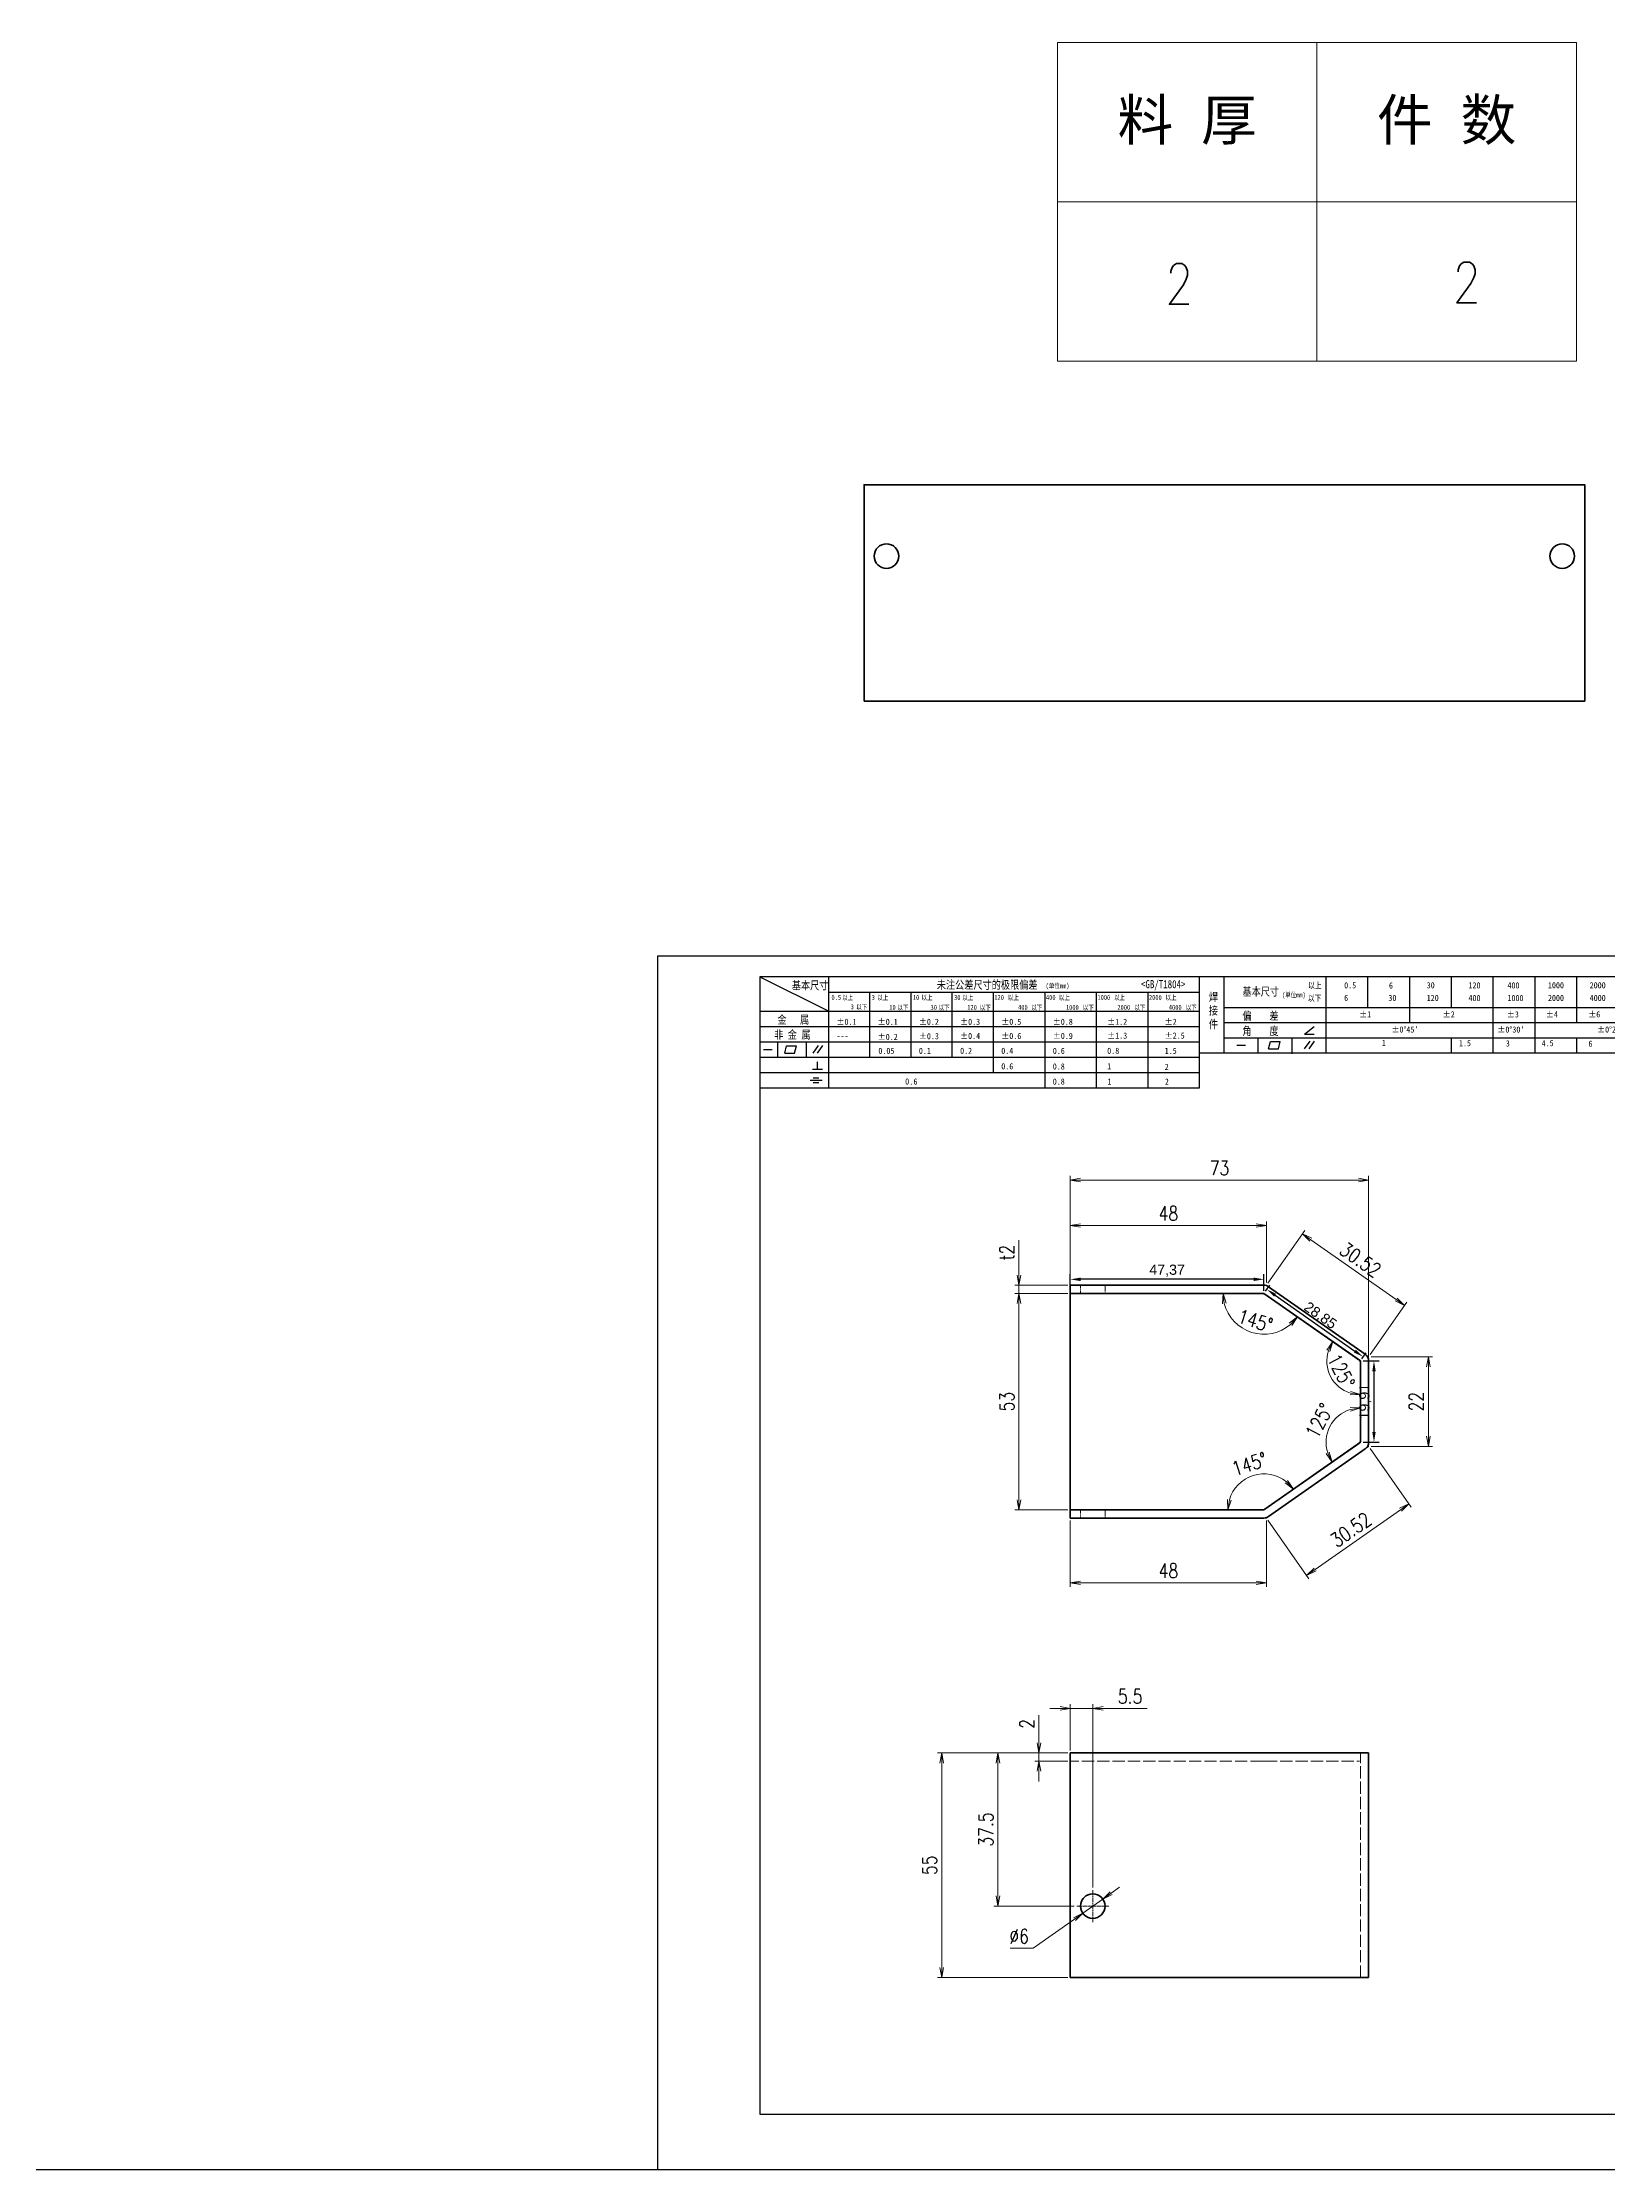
# Model space of a CAD drawing. Header units: millimetres. Extents: x 1201 to 11615, y -7347 to 2683.
# Drawn here: x 2766 to 3149, y -3109 to -2589 of the extents above; entities that cross this region are included whole.
import ezdxf
from ezdxf.enums import TextEntityAlignment as Align

# ---------------------------------------------------------------- set-up
doc = ezdxf.new("R2010")
doc.units = ezdxf.units.MM
doc.linetypes.add('AM_ISO02W050x2', pattern=[3.75, 3, -0.75])
doc.linetypes.add('AM_ISO08W050x2', pattern=[9, 6, -0.75, 1.5, -0.75])
for name, color, linetype, lineweight in [('CENTER', 2, 'AM_ISO08W050x2', 15), ('DIM', 3, 'Continuous', 20), ('DRAWING', 7, 'Continuous', 35), ('HIDDEN', 1, 'AM_ISO02W050x2', 18), ('图框', 7, 'Continuous', 15)]:
    doc.layers.add(name, color=color, linetype=linetype, lineweight=lineweight)
doc.layers.add('图\\M+19E79\\M+195B6\\M+18E9A', color=7, linetype='Continuous')
doc.styles.add('DIM', font='romans.shx', dxfattribs={"width": 0.8, "bigfont": 'bigfont.shx'})
doc.styles.get("Standard").update_dxf_attribs({"font": 'arial.ttf'})
doc.styles.add('国标', font='simfang.ttf', dxfattribs={"width": 0.8})
doc.dimstyles.new('ISO-25', dxfattribs={"dimtxt": 2.5, "dimasz": 2.5, "dimexe": 1.25, "dimexo": 0.625, "dimtad": 1, "dimtxsty": 'Standard', "dimcen": 2.5, "dimadec": 0, "dimazin": 0, "dimtfac": 1, "dimtmove": 0, "dimatfit": 3, "dimfxl": 0, "dimarcsym": 0})
doc.dimstyles.new('YH 1-1', dxfattribs={"dimtxt": 3.5, "dimasz": 2.5, "dimexe": 1, "dimexo": 0.625, "dimgap": 1.2, "dimtad": 1, "dimtoh": 1, "dimzin": 9, "dimdsep": 46, "dimtxsty": 'DIM', "dimblk": 'OPEN', "dimcen": 0, "dimclrd": 8, "dimclre": 8, "dimclrt": 2, "dimazin": 2, "dimtfac": 0.5, "dimtmove": 0, "dimatfit": 3, "dimldrblk": 'OPEN', "dimfxl": 0, "dimtolj": 1, "dimlwd": 13, "dimlwe": 13, "dimarcsym": 0})
doc.dimstyles.new('YH 1-1$0', dxfattribs={"dimtxt": 3.5, "dimasz": 2.5, "dimexe": 1, "dimexo": 0.625, "dimgap": 1.2, "dimtad": 1, "dimzin": 9, "dimdsep": 46, "dimtxsty": 'DIM', "dimblk": 'OPEN', "dimcen": 0, "dimclrd": 8, "dimclre": 8, "dimclrt": 2, "dimazin": 2, "dimtfac": 0.5, "dimtmove": 0, "dimatfit": 3, "dimldrblk": 'OPEN', "dimfxl": 0, "dimtolj": 1, "dimlwd": 13, "dimlwe": 13, "dimarcsym": 0})
doc.dimstyles.new('YH 1-1$3', dxfattribs={"dimtxt": 3.5, "dimasz": 2.5, "dimexe": 1, "dimexo": 0.625, "dimgap": 1.2, "dimtad": 1, "dimtoh": 1, "dimzin": 9, "dimdsep": 46, "dimtxsty": 'DIM', "dimblk": 'OPEN', "dimcen": 0, "dimclrd": 8, "dimclre": 8, "dimclrt": 2, "dimazin": 2, "dimtfac": 0.5, "dimtmove": 0, "dimatfit": 3, "dimldrblk": 'OPEN', "dimfxl": 0, "dimtolj": 1, "dimlwd": 13, "dimlwe": 13, "dimarcsym": 0})

# ---------------------------------------------------------------- blocks, each defined once
blk = doc.blocks.new('GZDEH零件A3图框V01版')
at = {"layer": 'Defpoints', "linetype": 'Continuous'}
for p, q in [((2857.49, -1549.46), (2857.49, -1846.46)), ((3277.49, -1549.46), (2857.49, -1549.46)), ((2857.49, -1846.46), (3277.49, -1846.46))]:
    blk.add_line(p, q, dxfattribs=at)
at = {"layer": '图\\M+19E79\\M+195B6\\M+18E9A', "linetype": 'Continuous', "lineweight": 30}
for p, q in [((2882.49, -1554.46), (2882.49, -1832.96)), ((3272.49, -1554.46), (2882.49, -1554.46)), ((2882.49, -1832.96), (3272.49, -1832.96))]:
    blk.add_line(p, q, dxfattribs=at)
at = {"layer": '图\\M+19E79\\M+195B6\\M+18E9A', "color": 9}
for p, q in [((2882.49, -1554.46), (2899.37, -1562.92)), ((2899.37, -1581.67), (2899.37, -1554.46)), ((2990.09, -1581.67), (2990.09, -1554.46)), ((2996.09, -1573.08), (2996.09, -1554.46)), ((3021.09, -1561.98), (3021.09, -1554.46)), ((3031.31, -1561.98), (3031.31, -1554.46)), ((3041.53, -1561.98), (3041.53, -1554.46)), ((3051.75, -1561.98), (3051.75, -1554.46)), ((3061.98, -1561.98), (3061.98, -1554.46)), ((3072.2, -1561.98), (3072.2, -1554.46)), ((3082.42, -1561.98), (3082.42, -1554.46)), ((2899.37, -1558.24), (2990.09, -1558.24)), ((2909.45, -1574.17), (2909.45, -1558.24)), ((2919.53, -1574.17), (2919.53, -1558.24)), ((2929.61, -1574.17), (2929.61, -1558.24)), ((2939.69, -1577.92), (2939.69, -1558.24)), ((2952.29, -1581.67), (2952.29, -1558.24)), ((2964.89, -1581.67), (2964.89, -1558.24)), ((2977.49, -1581.67), (2977.49, -1558.24)), ((2996.09, -1561.98), (3113.09, -1561.98)), ((3021.09, -1573.08), (3021.09, -1561.98)), ((3041.53, -1565.68), (3041.53, -1561.98)), ((3061.98, -1573.08), (3061.98, -1561.98)), ((3072.2, -1573.08), (3072.2, -1561.98)), ((3082.42, -1565.68), (3082.42, -1561.98)), ((2882.49, -1562.92), (2990.09, -1562.92)), ((2882.49, -1566.67), (2990.09, -1566.67)), ((2996.09, -1565.68), (3113.09, -1565.68)), ((3015.75, -1568.51), (3018.15, -1566.66)), ((2882.49, -1570.42), (2990.09, -1570.42)), ((2883.43, -1572.27), (2885.49, -1572.27)), ((2886.92, -1574.12), (2886.92, -1570.42)), ((2888.59, -1573.16), (2889.07, -1571.37)), ((2889.07, -1571.37), (2891.48, -1571.37)), ((2891, -1573.16), (2891.48, -1571.37)), ((2893.91, -1574.12), (2893.91, -1570.42)), ((2895.52, -1573.16), (2896.85, -1571.3)), ((2896.6, -1573.16), (2897.94, -1571.3)), ((2996.09, -1569.38), (3113.09, -1569.38)), ((2999.26, -1571.23), (3001.32, -1571.23)), ((3004.42, -1573.08), (3004.42, -1569.38)), ((3006.97, -1572.12), (3007.45, -1570.33)), ((3006.97, -1572.12), (3009.39, -1572.12)), ((3007.45, -1570.33), (3009.86, -1570.33)), ((3009.39, -1572.12), (3009.86, -1570.33)), ((3012.75, -1573.08), (3012.75, -1569.38)), ((3015.75, -1568.51), (3018.15, -1568.51)), ((3015.81, -1572.12), (3017.15, -1570.26)), ((3016.89, -1572.12), (3018.23, -1570.26)), ((3051.75, -1573.08), (3051.75, -1569.38)), ((3082.42, -1573.08), (3082.42, -1569.48)), ((2882.49, -1574.17), (2990.09, -1574.17)), ((2888.59, -1573.16), (2891, -1573.16)), ((2895.42, -1577.05), (2897.81, -1577.05)), ((2896.58, -1577.05), (2896.58, -1575.28)), ((2990.09, -1573.08), (3113.09, -1573.08)), ((3012.75, -1573.33), (3012.75, -1573.08)), ((2882.49, -1577.92), (2990.09, -1577.92)), ((2882.49, -1581.67), (2990.09, -1581.67)), ((2894.79, -1579.77), (2897.77, -1579.77)), ((2895.57, -1579.17), (2896.92, -1579.17)), ((2895.57, -1580.37), (2896.93, -1580.37))]:
    blk.add_line(p, q, dxfattribs=at)
at = {"layer": '图\\M+19E79\\M+195B6\\M+18E9A', "color": 9, "style": '国标', "width": 0.8}
for s, height, p in [('基本尺寸', 2, (2890.33, -1557.58)), ('未注公差尺寸的极限偏差', 2, (2925.81, -1557.44)), ('<GB/T1804>', 2, (2975.78, -1557.27)), ('基本尺寸', 2, (3000.6, -1559.1)), ('以上', 1.5, (3016.64, -1557.33)), ('0.5', 1.5, (3025.49, -1557.3)), ('6', 1.5, (3036.45, -1557.34)), ('30', 1.5, (3045.69, -1557.31)), ('120', 1.5, (3055.91, -1557.31)), ('400', 1.5, (3065.46, -1557.31)), ('1000', 1.5, (3075.36, -1557.31)), ('2000', 1.5, (3085.57, -1557.31)), ('30', 1.2, (2930.04, -1560.11)), ('以下', 1.5, (3016.58, -1560.43)), ('6', 1.5, (3025.49, -1560.38)), ('30', 1.5, (3036.31, -1560.39)), ('120', 1.5, (3045.69, -1560.41)), ('400', 1.5, (3055.91, -1560.41)), ('1000', 1.5, (3065.46, -1560.41)), ('2000', 1.5, (3075.36, -1560.41)), ('4000', 1.5, (3085.57, -1560.41)), ('非 金 属', 2, (2886.02, -1569.65)), ('金   属', 2, (2886.82, -1565.98)), ('±0.1', 1.5, (2901.27, -1566.23)), ('±0.1', 1.5, (2911.35, -1566.23)), ('±0.2', 1.5, (2921.43, -1566.23)), ('±0.3', 1.5, (2931.51, -1566.23)), ('±0.5', 1.5, (2941.59, -1566.23)), ('±0.8', 1.5, (2954.19, -1566.23)), ('±1.2', 1.5, (2967.51, -1566.23)), ('±2', 1.5, (2981.58, -1566.23)), ('偏    差', 2, (3000.6, -1565.04)), ('角    度', 2, (3000.6, -1568.74)), ('±1', 1.5, (3029.16, -1564.42)), ("±0%%D45'", 1.5, (3037.06, -1568.12)), ('±2', 1.5, (3049.61, -1564.42)), ("±0%%D30'", 1.5, (3062.98, -1568.12)), ('±3', 1.5, (3065.3, -1564.42)), ('±4', 1.5, (3074.85, -1564.42)), ('±6', 1.5, (3085.22, -1564.42)), ("±0%%D20'", 1.5, (3087.38, -1568.12)), ('---', 1.5, (2901.27, -1569.65)), ('±0.2', 1.5, (2911.35, -1569.92)), ('0.1', 1.5, (2921.43, -1573.34)), ('±0.3', 1.5, (2921.43, -1569.77)), ('0.2', 1.5, (2931.51, -1573.33)), ('±0.4', 1.5, (2931.51, -1569.71)), ('0.4', 1.5, (2941.59, -1573.33)), ('±0.6', 1.5, (2941.59, -1569.71)), ('0.6', 1.5, (2954.19, -1573.35)), ('±0.9', 1.5, (2954.19, -1569.68)), ('0.8', 1.5, (2967.51, -1573.33)), ('±1.3', 1.5, (2967.51, -1569.62)), ('1.5', 1.5, (2981.58, -1573.34)), ('±2.5', 1.5, (2981.58, -1569.61)), ('1', 1.5, (3034.69, -1571.43)), ('1.5', 1.5, (3053.59, -1571.46)), ('3', 1.5, (3065.05, -1571.53)), ('4.5', 1.5, (3073.82, -1571.46)), ('6', 1.5, (3085.28, -1571.6)), ('0.6', 1.5, (2941.59, -1577.14)), ('0.8', 1.5, (2954.19, -1577.17)), ('1', 1.5, (2967.51, -1577.12)), ('2', 1.5, (2981.58, -1577.26)), ('0.8', 1.5, (2954.19, -1580.87)), ('1', 1.5, (2967.59, -1580.86)), ('2', 1.5, (2981.62, -1580.89))]:
    blk.add_text(s, height=height, dxfattribs=at).set_placement(p)
at = {"layer": '图\\M+19E79\\M+195B6\\M+18E9A', "color": 9, "lineweight": 15, "style": '国标', "width": 0.8}
for s, p in [('(单位mm)', (2952.44, -1557.27)), ('0.5', (2900.03, -1560.11)), ('以上', (2902.64, -1560.16)), ('3', (2904.73, -1562.41)), ('以下', (2906.1, -1562.46)), ('3', (2909.88, -1560.11)), ('以上', (2911.25, -1560.16)), ('10', (2914.19, -1562.54)), ('以下', (2916.18, -1562.59)), ('10', (2919.96, -1560.11)), ('以上', (2922.09, -1560.16)), ('30', (2924.27, -1562.54)), ('以下', (2926.26, -1562.59)), ('以上', (2932.02, -1560.16)), ('120', (2933.26, -1562.54)), ('以下', (2936.34, -1562.59)), ('120', (2939.88, -1560.11)), ('以上', (2943.21, -1560.16)), ('400', (2945.7, -1562.54)), ('以下', (2948.94, -1562.59)), ('400', (2952.52, -1560.11)), ('以上', (2955.68, -1560.16)), ('1000', (2957.41, -1562.54)), ('以下', (2961.54, -1562.59)), ('1000', (2965.12, -1560.11)), ('以上', (2969.16, -1560.16)), ('2000', (2969.99, -1562.54)), ('以下', (2974.14, -1562.59)), ('2000', (2977.72, -1560.11)), ('以上', (2981.8, -1560.16)), ('4000', (2982.59, -1562.54)), ('以下', (2986.74, -1562.59)), ('(单位mm)', (3010.27, -1559.51))]:
    blk.add_text(s, height=1.2, dxfattribs=at).set_placement(p)
at = {"layer": '图\\M+19E79\\M+195B6\\M+18E9A', "color": 9, "lineweight": 13, "style": '国标'}
blk.add_text('0.6', height=1.5, dxfattribs=at).set_placement((2918.05, -1580.85))
at = {"layer": '图\\M+19E79\\M+195B6\\M+18E9A', "color": 9, "insert": (2992.39, -1558.41), "char_height": 2, "width": 3.1877, "attachment_point": 1, "style": '国标'}
blk.add_mtext('焊\\P接\\P件', dxfattribs=at)
at = {"layer": '图\\M+19E79\\M+195B6\\M+18E9A', "color": 9, "insert": (2911.51, -1573.37), "char_height": 1.5, "attachment_point": 7, "style": '国标'}
blk.add_mtext_dynamic_manual_height_columns('0.05', width=5.1982, gutter_width=12.5, heights=[0], dxfattribs=at)
blk = doc.blocks.new('_Open')
at = {"color": 0, "linetype": 'ByBlock', "lineweight": -2}
for p, q in [((-1, 0.17), (0, 0)), ((-1, -0.17), (0, 0)), ((0, 0), (-1, 0))]:
    blk.add_line(p, q, dxfattribs=at)
blk = doc.blocks.new('*D474')
at = {"layer": 'Defpoints', "color": 0, "ltscale": 2, "transparency": 16777216}
for p in [(3017.38, -2878.25), (3017.38, -2892.87), (3065.38, -2892.87)]:
    blk.add_point(p, dxfattribs=at)
at = {"layer": 'DIM', "color": 8, "lineweight": 13, "ltscale": 2, "transparency": 16777216}
for p, q in [((3017.38, -2892.24), (3017.38, -2877.25)), ((3062.88, -2878.25), (3019.88, -2878.25)), ((3065.38, -2892.24), (3065.38, -2877.25))]:
    blk.add_line(p, q, dxfattribs=at)
at = {"layer": 'DIM', "color": 8, "lineweight": 13, "ltscale": 2, "transparency": 16777216, "xscale": 2.5, "yscale": 2.5, "zscale": 2.5, "rotation": 180}
blk.add_blockref('_Open', (3017.38, -2878.25), dxfattribs=at)
at = {"layer": 'DIM', "color": 8, "lineweight": 13, "ltscale": 2, "transparency": 16777216, "xscale": 2.5, "yscale": 2.5, "zscale": 2.5}
blk.add_blockref('_Open', (3065.38, -2878.25), dxfattribs=at)
at = {"layer": 'DIM', "color": 2, "ltscale": 2, "transparency": 16777216, "insert": (3041.38, -2875.3), "char_height": 3.5, "attachment_point": 5, "style": 'DIM'}
blk.add_mtext('\\A1;48', dxfattribs=at)
blk = doc.blocks.new('*D475')
at = {"layer": 'Defpoints', "color": 0, "ltscale": 2, "transparency": 16777216}
for p in [(3065.38, -2892.87), (3099.18, -2897.8), (3090.38, -2910.37)]:
    blk.add_point(p, dxfattribs=at)
at = {"layer": 'DIM', "color": 8, "lineweight": 13, "ltscale": 2, "transparency": 16777216}
for p, q in [((3065.74, -2892.35), (3074.76, -2879.48)), ((3076.23, -2881.73), (3097.13, -2896.37)), ((3090.74, -2909.86), (3099.76, -2896.98))]:
    blk.add_line(p, q, dxfattribs=at)
at = {"layer": 'DIM', "color": 8, "lineweight": 13, "ltscale": 2, "transparency": 16777216, "xscale": 2.5, "yscale": 2.5, "zscale": 2.5}
for p, rotation in [((3074.18, -2880.29), 144.9999995960747), ((3099.18, -2897.8), 324.9999995960747)]:
    blk.add_blockref('_Open', p, dxfattribs=dict(at, rotation=rotation))
at = {"layer": 'DIM', "color": 2, "ltscale": 2, "transparency": 16777216, "insert": (3088.37, -2886.63), "char_height": 3.5, "attachment_point": 5, "rotation": 325, "style": 'DIM'}
blk.add_mtext('\\A1;30.52', dxfattribs=at)
blk = doc.blocks.new('*D476')
at = {"layer": 'Defpoints', "color": 0, "ltscale": 2, "transparency": 16777216}
for p in [(3090.38, -2910.37), (3090.38, -2932.36), (3105, -2932.36)]:
    blk.add_point(p, dxfattribs=at)
at = {"layer": 'DIM', "color": 8, "lineweight": 13, "ltscale": 2, "transparency": 16777216}
for p, q in [((3091, -2910.37), (3106, -2910.37)), ((3105, -2912.87), (3105, -2929.86)), ((3091, -2932.36), (3106, -2932.36))]:
    blk.add_line(p, q, dxfattribs=at)
at = {"layer": 'DIM', "color": 8, "lineweight": 13, "ltscale": 2, "transparency": 16777216, "xscale": 2.5, "yscale": 2.5, "zscale": 2.5}
for p, rotation in [((3105, -2910.37), 90), ((3105, -2932.36), 270)]:
    blk.add_blockref('_Open', p, dxfattribs=dict(at, rotation=rotation))
at = {"layer": 'DIM', "color": 2, "ltscale": 2, "transparency": 16777216, "insert": (3102.05, -2921.37), "char_height": 3.5, "attachment_point": 5, "rotation": 90, "style": 'DIM'}
blk.add_mtext('\\A1;22', dxfattribs=at)
blk = doc.blocks.new('*D477')
at = {"layer": 'Defpoints', "color": 0, "ltscale": 2, "transparency": 16777216}
for p in [(3090.38, -2932.36), (3065.38, -2949.87), (3075.21, -2963.91)]:
    blk.add_point(p, dxfattribs=at)
at = {"layer": 'DIM', "color": 8, "lineweight": 13, "ltscale": 2, "transparency": 16777216}
for p, q in [((3090.74, -2932.87), (3100.78, -2947.22)), ((3065.74, -2950.38), (3075.78, -2964.73)), ((3098.16, -2947.84), (3077.26, -2962.47))]:
    blk.add_line(p, q, dxfattribs=at)
at = {"layer": 'DIM', "color": 8, "lineweight": 13, "ltscale": 2, "transparency": 16777216, "xscale": 2.5, "yscale": 2.5, "zscale": 2.5}
for p, rotation in [((3100.21, -2946.4), 35.00000037787673), ((3075.21, -2963.91), 215.0000003778767)]:
    blk.add_blockref('_Open', p, dxfattribs=dict(at, rotation=rotation))
at = {"layer": 'DIM', "color": 2, "ltscale": 2, "transparency": 16777216, "insert": (3086.02, -2952.74), "char_height": 3.5, "attachment_point": 5, "rotation": 35, "style": 'DIM'}
blk.add_mtext('\\A1;30.52', dxfattribs=at)
blk = doc.blocks.new('*D478')
at = {"layer": 'Defpoints', "color": 0, "ltscale": 2, "transparency": 16777216}
for p in [(3017.38, -2949.87), (3065.38, -2949.87), (3065.38, -2965.72)]:
    blk.add_point(p, dxfattribs=at)
at = {"layer": 'DIM', "color": 8, "lineweight": 13, "ltscale": 2, "transparency": 16777216}
for p, q in [((3017.38, -2950.49), (3017.38, -2966.72)), ((3065.38, -2950.49), (3065.38, -2966.72)), ((3019.88, -2965.72), (3062.88, -2965.72))]:
    blk.add_line(p, q, dxfattribs=at)
at = {"layer": 'DIM', "color": 8, "lineweight": 13, "ltscale": 2, "transparency": 16777216, "xscale": 2.5, "yscale": 2.5, "zscale": 2.5, "rotation": 180}
blk.add_blockref('_Open', (3017.38, -2965.72), dxfattribs=at)
at = {"layer": 'DIM', "color": 8, "lineweight": 13, "ltscale": 2, "transparency": 16777216, "xscale": 2.5, "yscale": 2.5, "zscale": 2.5}
blk.add_blockref('_Open', (3065.38, -2965.72), dxfattribs=at)
at = {"layer": 'DIM', "color": 2, "ltscale": 2, "transparency": 16777216, "insert": (3041.38, -2962.77), "char_height": 3.5, "attachment_point": 5, "style": 'DIM'}
blk.add_mtext('\\A1;48', dxfattribs=at)
blk = doc.blocks.new('*D479')
at = {"layer": 'Defpoints', "color": 0, "ltscale": 2, "transparency": 16777216}
for p in [(3004.81, -2894.87), (3017.38, -2892.87), (3017.38, -2894.87)]:
    blk.add_point(p, dxfattribs=at)
at = {"layer": 'DIM', "color": 8, "lineweight": 13, "ltscale": 2, "transparency": 16777216}
for p, q in [((3004.81, -2890.37), (3004.81, -2881.87)), ((3016.75, -2892.87), (3003.81, -2892.87)), ((3016.75, -2894.87), (3003.81, -2894.87)), ((3004.81, -2894.87), (3004.81, -2892.87)), ((3004.81, -2897.37), (3004.81, -2899.87))]:
    blk.add_line(p, q, dxfattribs=at)
at = {"layer": 'DIM', "color": 8, "lineweight": 13, "ltscale": 2, "transparency": 16777216, "xscale": 2.5, "yscale": 2.5, "zscale": 2.5}
for p, rotation in [((3004.81, -2892.87), 270), ((3004.81, -2894.87), 90)]:
    blk.add_blockref('_Open', p, dxfattribs=dict(at, rotation=rotation))
at = {"layer": 'DIM', "color": 2, "ltscale": 2, "transparency": 16777216, "insert": (3001.86, -2884.87), "char_height": 3.5, "attachment_point": 5, "rotation": 90, "style": 'DIM'}
blk.add_mtext('\\A1;t2', dxfattribs=at)
blk = doc.blocks.new('*D480')
at = {"layer": 'Defpoints', "color": 0, "ltscale": 2, "transparency": 16777216}
for p in [(3032.38, -2894.87), (3064.43, -2894.87), (3065.01, -2895.05), (3058.1, -2902.34), (3087.95, -2911.11)]:
    blk.add_point(p, dxfattribs=at)
at = {"layer": 'DIM', "color": 8, "lineweight": 13, "ltscale": 2, "transparency": 16777216}
blk.add_arc((3064.75, -2894.87), 10, 194.362, 310.638, dxfattribs=at)
at = {"layer": 'DIM', "color": 8, "lineweight": 13, "ltscale": 2, "transparency": 16777216, "xscale": 2.5, "yscale": 2.5, "zscale": 2.5}
for p, rotation in [((3054.75, -2894.87), 97.18098133259126), ((3072.94, -2900.6), 47.81901785957606)]:
    blk.add_blockref('_Open', p, dxfattribs=dict(at, rotation=rotation))
at = {"layer": 'DIM', "color": 2, "ltscale": 2, "transparency": 16777216, "insert": (3062.63, -2901.59), "char_height": 3.5, "attachment_point": 5, "rotation": 342.5, "style": 'DIM'}
blk.add_mtext('\\A1;145\\M+1818B', dxfattribs=at)
blk = doc.blocks.new('*D481')
at = {"layer": 'Defpoints', "color": 0, "ltscale": 2, "transparency": 16777216}
for p in [(3065.01, -2895.05), (3080.19, -2912.37), (3087.95, -2911.11), (3088.38, -2911.93), (3088.38, -2930.8)]:
    blk.add_point(p, dxfattribs=at)
at = {"layer": 'DIM', "color": 8, "lineweight": 13, "ltscale": 2, "transparency": 16777216}
blk.add_arc((3088.38, -2911.41), 8.24, 162.4435, 252.5565, dxfattribs=at)
at = {"layer": 'DIM', "color": 8, "lineweight": 13, "ltscale": 2, "transparency": 16777216, "xscale": 2.5, "yscale": 2.5, "zscale": 2.5}
for p, rotation in [((3081.63, -2906.68), 63.72176152290545), ((3088.38, -2919.66), 351.2782376693089)]:
    blk.add_blockref('_Open', p, dxfattribs=dict(at, rotation=rotation))
at = {"layer": 'DIM', "color": 2, "ltscale": 2, "transparency": 16777216, "insert": (3083.68, -2913.86), "char_height": 3.5, "attachment_point": 5, "rotation": 297.5, "style": 'DIM'}
blk.add_mtext('\\A1;125\\M+1818B', dxfattribs=at)
blk = doc.blocks.new('*D482')
at = {"layer": 'Defpoints', "color": 0, "ltscale": 2, "transparency": 16777216}
for p in [(3088.38, -2911.93), (3080.01, -2930.34), (3087.95, -2931.62), (3088.38, -2930.8), (3065.01, -2947.69)]:
    blk.add_point(p, dxfattribs=at)
at = {"layer": 'DIM', "color": 8, "lineweight": 13, "ltscale": 2, "transparency": 16777216}
blk.add_arc((3088.38, -2931.32), 8.43, 107.0611, 197.9389, dxfattribs=at)
at = {"layer": 'DIM', "color": 8, "lineweight": 13, "ltscale": 2, "transparency": 16777216, "xscale": 2.5, "yscale": 2.5, "zscale": 2.5}
for p, rotation in [((3088.38, -2922.89), 8.530535466776342), ((3081.48, -2936.15), 296.4694637254772)]:
    blk.add_blockref('_Open', p, dxfattribs=dict(at, rotation=rotation))
at = {"layer": 'DIM', "color": 2, "ltscale": 2, "transparency": 16777216, "insert": (3078.31, -2926.02), "char_height": 3.5, "attachment_point": 5, "rotation": 62.2462, "style": 'DIM'}
blk.add_mtext('\\A1;125\\M+1818B', dxfattribs=at)
blk = doc.blocks.new('*D483')
at = {"layer": 'Defpoints', "color": 0, "ltscale": 2, "transparency": 16777216}
for p in [(3087.95, -2931.62), (3065.77, -2939.12), (3032.38, -2947.87), (3064.43, -2947.87), (3065.01, -2947.69)]:
    blk.add_point(p, dxfattribs=at)
at = {"layer": 'DIM', "color": 8, "lineweight": 13, "ltscale": 2, "transparency": 16777216}
blk.add_arc((3064.75, -2947.87), 8.81, 51.3171, 163.6829, dxfattribs=at)
at = {"layer": 'DIM', "color": 8, "lineweight": 13, "ltscale": 2, "transparency": 16777216, "xscale": 2.5, "yscale": 2.5, "zscale": 2.5}
for p, rotation in [((3071.96, -2942.81), 313.1585556058209), ((3055.94, -2947.87), 261.8414435951098)]:
    blk.add_blockref('_Open', p, dxfattribs=dict(at, rotation=rotation))
at = {"layer": 'DIM', "color": 2, "ltscale": 2, "transparency": 16777216, "insert": (3061.21, -2936.65), "char_height": 3.5, "attachment_point": 5, "rotation": 17.5, "style": 'DIM'}
blk.add_mtext('\\A1;145\\M+1818B', dxfattribs=at)
blk = doc.blocks.new('*D484')
at = {"layer": 'Defpoints', "color": 0, "ltscale": 2, "transparency": 16777216}
for p in [(3017.38, -2894.87), (3004.81, -2947.87), (3017.38, -2947.87)]:
    blk.add_point(p, dxfattribs=at)
at = {"layer": 'DIM', "color": 8, "lineweight": 13, "ltscale": 2, "transparency": 16777216}
for p, q in [((3016.75, -2894.87), (3003.81, -2894.87)), ((3004.81, -2897.37), (3004.81, -2945.37)), ((3016.75, -2947.87), (3003.81, -2947.87))]:
    blk.add_line(p, q, dxfattribs=at)
at = {"layer": 'DIM', "color": 8, "lineweight": 13, "ltscale": 2, "transparency": 16777216, "xscale": 2.5, "yscale": 2.5, "zscale": 2.5}
for p, rotation in [((3004.81, -2894.87), 90), ((3004.81, -2947.87), 270)]:
    blk.add_blockref('_Open', p, dxfattribs=dict(at, rotation=rotation))
at = {"layer": 'DIM', "color": 2, "ltscale": 2, "transparency": 16777216, "insert": (3001.86, -2921.37), "char_height": 3.5, "attachment_point": 5, "rotation": 90, "style": 'DIM'}
blk.add_mtext('\\A1;53', dxfattribs=at)
blk = doc.blocks.new('*D485')
at = {"layer": 'Defpoints', "color": 0, "ltscale": 2, "transparency": 16777216}
for p in [(3090.38, -2867.12), (3017.38, -2892.87), (3090.38, -2911.41)]:
    blk.add_point(p, dxfattribs=at)
at = {"layer": 'DIM', "color": 8, "lineweight": 13, "ltscale": 2, "transparency": 16777216}
for p, q in [((3017.38, -2892.24), (3017.38, -2866.12)), ((3019.88, -2867.12), (3087.88, -2867.12)), ((3090.38, -2910.79), (3090.38, -2866.12))]:
    blk.add_line(p, q, dxfattribs=at)
at = {"layer": 'DIM', "color": 8, "lineweight": 13, "ltscale": 2, "transparency": 16777216, "xscale": 2.5, "yscale": 2.5, "zscale": 2.5, "rotation": 180}
blk.add_blockref('_Open', (3017.38, -2867.12), dxfattribs=at)
at = {"layer": 'DIM', "color": 8, "lineweight": 13, "ltscale": 2, "transparency": 16777216, "xscale": 2.5, "yscale": 2.5, "zscale": 2.5}
blk.add_blockref('_Open', (3090.38, -2867.12), dxfattribs=at)
at = {"layer": 'DIM', "color": 2, "ltscale": 2, "transparency": 16777216, "insert": (3053.88, -2864.17), "char_height": 3.5, "attachment_point": 5, "style": 'DIM'}
blk.add_mtext('\\A1;73', dxfattribs=at)
blk = doc.blocks.new('*D486')
at = {"layer": 'Defpoints', "color": 0, "ltscale": 2, "transparency": 16777216}
for p in [(3017.38, -3007.37), (2985.91, -3062.37), (3017.38, -3062.37)]:
    blk.add_point(p, dxfattribs=at)
at = {"layer": 'DIM', "color": 8, "lineweight": 13, "ltscale": 2, "transparency": 16777216}
for p, q in [((3016.75, -3007.37), (2984.91, -3007.37)), ((2985.91, -3009.87), (2985.91, -3059.87)), ((3016.75, -3062.37), (2984.91, -3062.37))]:
    blk.add_line(p, q, dxfattribs=at)
at = {"layer": 'DIM', "color": 8, "lineweight": 13, "ltscale": 2, "transparency": 16777216, "xscale": 2.5, "yscale": 2.5, "zscale": 2.5}
for p, rotation in [((2985.91, -3007.37), 90), ((2985.91, -3062.37), 270)]:
    blk.add_blockref('_Open', p, dxfattribs=dict(at, rotation=rotation))
at = {"layer": 'DIM', "color": 2, "ltscale": 2, "transparency": 16777216, "insert": (2982.96, -3034.87), "char_height": 3.5, "attachment_point": 5, "rotation": 90, "style": 'DIM'}
blk.add_mtext('\\A1;55', dxfattribs=at)
blk = doc.blocks.new('*D487')
at = {"layer": 'Defpoints', "color": 0, "ltscale": 2, "transparency": 16777216}
for p in [(2999.67, -3007.37), (3017.38, -3007.37), (3018.98, -3044.87)]:
    blk.add_point(p, dxfattribs=at)
at = {"layer": 'DIM', "color": 8, "lineweight": 13, "ltscale": 2, "transparency": 16777216}
for p, q in [((3016.75, -3007.37), (2998.67, -3007.37)), ((2999.67, -3042.37), (2999.67, -3009.87)), ((3018.35, -3044.87), (2998.67, -3044.87))]:
    blk.add_line(p, q, dxfattribs=at)
at = {"layer": 'DIM', "color": 8, "lineweight": 13, "ltscale": 2, "transparency": 16777216, "xscale": 2.5, "yscale": 2.5, "zscale": 2.5}
for p, rotation in [((2999.67, -3007.37), 90), ((2999.67, -3044.87), 270)]:
    blk.add_blockref('_Open', p, dxfattribs=dict(at, rotation=rotation))
at = {"layer": 'DIM', "color": 2, "ltscale": 2, "transparency": 16777216, "insert": (2996.72, -3026.12), "char_height": 3.5, "attachment_point": 5, "rotation": 90, "style": 'DIM'}
blk.add_mtext('\\A1;37.5', dxfattribs=at)
blk = doc.blocks.new('*D488')
at = {"layer": 'Defpoints', "color": 0, "ltscale": 2, "transparency": 16777216}
for p in [(3025.33, -3043.14), (3020.43, -3046.61)]:
    blk.add_point(p, dxfattribs=at)
at = {"layer": 'DIM', "color": 8, "lineweight": 13, "ltscale": 2, "transparency": 16777216}
for p, q in [((3027.37, -3041.7), (3029.41, -3040.26)), ((3025.33, -3043.14), (3020.43, -3046.61)), ((3008.25, -3055.21), (3018.39, -3048.05)), ((3002.65, -3055.21), (3008.25, -3055.21))]:
    blk.add_line(p, q, dxfattribs=at)
at = {"layer": 'DIM', "color": 8, "lineweight": 13, "ltscale": 2, "transparency": 16777216, "xscale": 2.5, "yscale": 2.5, "zscale": 2.5}
for p, rotation in [((3025.33, -3043.14), 215.2482631655987), ((3020.43, -3046.61), 35.24826316559873)]:
    blk.add_blockref('_Open', p, dxfattribs=dict(at, rotation=rotation))
at = {"layer": 'DIM', "color": 2, "ltscale": 2, "transparency": 16777216, "insert": (3004.85, -3052.26), "char_height": 3.5, "attachment_point": 5, "style": 'DIM'}
blk.add_mtext('\\A1;∅6', dxfattribs=at)
blk = doc.blocks.new('*D489')
at = {"layer": 'Defpoints', "color": 0, "ltscale": 2, "transparency": 16777216}
for p in [(3009.7, -3007.37), (3017.38, -3007.37), (3017.38, -3009.37)]:
    blk.add_point(p, dxfattribs=at)
at = {"layer": 'DIM', "color": 8, "lineweight": 13, "ltscale": 2, "transparency": 16777216}
for p, q in [((3009.7, -3004.87), (3009.7, -2998.11)), ((3016.75, -3007.37), (3008.7, -3007.37)), ((3016.75, -3009.37), (3008.7, -3009.37)), ((3009.7, -3009.37), (3009.7, -3007.37)), ((3009.7, -3011.87), (3009.7, -3014.37))]:
    blk.add_line(p, q, dxfattribs=at)
at = {"layer": 'DIM', "color": 8, "lineweight": 13, "ltscale": 2, "transparency": 16777216, "xscale": 2.5, "yscale": 2.5, "zscale": 2.5}
for p, rotation in [((3009.7, -3007.37), 270), ((3009.7, -3009.37), 90)]:
    blk.add_blockref('_Open', p, dxfattribs=dict(at, rotation=rotation))
at = {"layer": 'DIM', "color": 2, "ltscale": 2, "transparency": 16777216, "insert": (3006.75, -3000.24), "char_height": 3.5, "attachment_point": 5, "rotation": 90, "style": 'DIM'}
blk.add_mtext('\\A1;2', dxfattribs=at)
blk = doc.blocks.new('*D490')
at = {"layer": 'Defpoints', "color": 0, "ltscale": 2, "transparency": 16777216}
for p in [(3017.38, -2996.47), (3017.38, -3007.37), (3022.88, -3040.97)]:
    blk.add_point(p, dxfattribs=at)
at = {"layer": 'DIM', "color": 8, "lineweight": 13, "ltscale": 2, "transparency": 16777216}
for p, q in [((3014.88, -2996.47), (3012.38, -2996.47)), ((3017.38, -3006.75), (3017.38, -2995.47)), ((3017.38, -2996.47), (3022.88, -2996.47)), ((3022.88, -3040.35), (3022.88, -2995.47)), ((3025.38, -2996.47), (3036.15, -2996.47))]:
    blk.add_line(p, q, dxfattribs=at)
at = {"layer": 'DIM', "color": 8, "lineweight": 13, "ltscale": 2, "transparency": 16777216, "xscale": 2.5, "yscale": 2.5, "zscale": 2.5}
blk.add_blockref('_Open', (3017.38, -2996.47), dxfattribs=at)
at = {"layer": 'DIM', "color": 8, "lineweight": 13, "ltscale": 2, "transparency": 16777216, "xscale": 2.5, "yscale": 2.5, "zscale": 2.5, "rotation": 180}
blk.add_blockref('_Open', (3022.88, -2996.47), dxfattribs=at)
at = {"layer": 'DIM', "color": 2, "ltscale": 2, "transparency": 16777216, "insert": (3032.01, -2993.52), "char_height": 3.5, "attachment_point": 5, "style": 'DIM'}
blk.add_mtext('\\A1;5.5', dxfattribs=at)
blk = doc.blocks.new('*D491')
at = {"layer": 'Defpoints', "color": 0, "transparency": 16777216}
for p in [(3088.38, -2911.41), (3088.38, -2931.32), (3091.68, -2931.32)]:
    blk.add_point(p, dxfattribs=at)
at = {"layer": 'DIM', "color": 0, "lineweight": -2, "transparency": 16777216}
for p, q in [((3089, -2911.41), (3092.93, -2911.41)), ((3091.68, -2913.91), (3091.68, -2928.82)), ((3089, -2931.32), (3092.93, -2931.32))]:
    blk.add_line(p, q, dxfattribs=at)
at = {"layer": 'DIM', "color": 0, "transparency": 16777216}
for points in [[(3091.27, -2913.91), (3092.1, -2913.91), (3091.68, -2911.41)], [(3091.27, -2928.82), (3092.1, -2928.82), (3091.68, -2931.32)]]:
    blk.add_solid(points, dxfattribs=at)
at = {"layer": 'DIM', "color": 0, "transparency": 16777216, "insert": (3089.56, -2921.37), "char_height": 2.5, "attachment_point": 5, "rotation": 90}
blk.add_mtext('19,91', dxfattribs=at)
blk = doc.blocks.new('*D492')
at = {"layer": 'Defpoints', "color": 0, "transparency": 16777216}
for p in [(3064.75, -2894.87), (3089.07, -2910.43), (3088.38, -2911.41)]:
    blk.add_point(p, dxfattribs=at)
at = {"layer": 'DIM', "color": 0, "lineweight": -2, "transparency": 16777216}
for p, q in [((3065.11, -2894.35), (3066.16, -2892.86)), ((3067.49, -2895.31), (3087.02, -2908.99)), ((3088.74, -2910.9), (3089.79, -2909.4))]:
    blk.add_line(p, q, dxfattribs=at)
at = {"layer": 'DIM', "color": 0, "transparency": 16777216}
for points in [[(3067.73, -2894.97), (3067.25, -2895.65), (3065.44, -2893.88)], [(3087.26, -2908.65), (3086.78, -2909.33), (3089.07, -2910.43)]]:
    blk.add_solid(points, dxfattribs=at)
at = {"layer": 'DIM', "color": 0, "transparency": 16777216, "insert": (3078.47, -2900.41), "char_height": 2.5, "attachment_point": 5, "rotation": 325}
blk.add_mtext('28,85', dxfattribs=at)
blk = doc.blocks.new('*D493')
at = {"layer": 'Defpoints', "color": 0, "transparency": 16777216}
for p in [(3017.38, -2891.42), (3017.38, -2894.87), (3064.75, -2894.87)]:
    blk.add_point(p, dxfattribs=at)
at = {"layer": 'DIM', "color": 0, "lineweight": -2, "transparency": 16777216}
for p, q in [((3017.38, -2894.24), (3017.38, -2890.17)), ((3062.25, -2891.42), (3019.88, -2891.42)), ((3064.75, -2894.24), (3064.75, -2890.17))]:
    blk.add_line(p, q, dxfattribs=at)
at = {"layer": 'DIM', "color": 0, "transparency": 16777216}
for points in [[(3019.88, -2891.01), (3019.88, -2891.84), (3017.38, -2891.42)], [(3062.25, -2891.01), (3062.25, -2891.84), (3064.75, -2891.42)]]:
    blk.add_solid(points, dxfattribs=at)
at = {"layer": 'DIM', "color": 0, "transparency": 16777216, "insert": (3041.06, -2889.3), "char_height": 2.5, "attachment_point": 5, "rotation": 0}
blk.add_mtext('47,37', dxfattribs=at)
blk = doc.blocks.new('*T31')
at = {"color": 0, "linetype": 'ByBlock', "lineweight": -2, "transparency": 16777216}
for p, q in [((0, 0), (127, 0)), ((0, 0), (0, -78)), ((63.5, 0), (63.5, -78)), ((127, 0), (127, -78)), ((0, -39), (127, -39)), ((0, -78), (127, -78))]:
    blk.add_line(p, q, dxfattribs=at)
at = {"color": 0, "transparency": 16777216, "char_height": 10, "width": 60.5, "attachment_point": 5}
for s, insert in [('{\\fSimSun|b0|i0|c134|p2;料 厚}', (31.75, -19.5)), ('{\\fSimSun|b0|i0|c134|p2;件 数}', (95.25, -19.5))]:
    blk.add_mtext(s, dxfattribs=dict(at, insert=insert))
blk = doc.blocks.new('拆图参数')
blk.add_blockref('*T31', (-63.5, 78))
at = {"style": 'DIM', "width": 0.8}
blk.add_attdef('6', text='', height=10, dxfattribs=at).set_placement((-37.13, 18.91), align=Align.MIDDLE_LEFT)
blk.add_attdef('1', text='', height=10, dxfattribs=at).set_placement((36.65, 19.27), align=Align.MIDDLE_CENTER)

msp = doc.modelspace()

# ---------------------------------------------------------------- linework, layer by layer
msp.add_line((1201.092, -3109.349), (10120.957, -3109.349))
at = {"layer": 'CENTER', "ltscale": 0.195}
msp.add_line((3022.879, -3040.975), (3022.879, -3048.775), dxfattribs=at)
at = {"layer": 'CENTER', "ltscale": 0.195001}
msp.add_line((3026.779, -3044.875), (3018.979, -3044.875), dxfattribs=at)
at = {"layer": 'DIM', "ltscale": 2}
for p, q in [((3064.748, -2892.866), (3065.379, -2892.866)), ((3065.895, -2893.228), (3065.379, -2892.866)), ((3089.526, -2909.775), (3090.379, -2910.372)), ((3090.379, -2911.413), (3090.379, -2910.372)), ((3090.379, -2931.32), (3090.379, -2932.361)), ((3089.526, -2932.958), (3090.379, -2932.361)), ((3064.748, -2949.866), (3065.379, -2949.866)), ((3065.895, -2949.505), (3065.379, -2949.866))]:
    msp.add_line(p, q, dxfattribs=at)
at = {"layer": 'DRAWING', "lineweight": 35}
for p, q in [((3017.379, -2892.866), (3064.748, -2892.866)), ((3017.379, -2894.866), (3064.433, -2894.866)), ((3017.379, -2894.866), (3017.379, -2947.866)), ((3017.379, -2894.866), (3064.748, -2894.866)), ((3064.748, -2894.866), (3088.379, -2911.413)), ((3087.952, -2911.114), (3065.006, -2895.047)), ((3089.526, -2909.775), (3065.895, -2893.228)), ((3088.379, -2931.32), (3065.006, -2947.686)), ((3065.006, -2947.686), (3087.952, -2931.619)), ((3065.895, -2949.505), (3089.526, -2932.958)), ((3064.433, -2947.866), (3017.379, -2947.866)), ((3064.433, -2947.866), (3017.379, -2947.866)), ((3064.748, -2949.866), (3017.379, -2949.866)), ((3064.433, -3007.375), (3017.379, -3007.375)), ((3017.379, -3007.375), (3017.379, -3062.375)), ((3064.748, -3007.375), (3017.379, -3007.375)), ((3065.006, -3007.375), (3087.952, -3007.375)), ((3065.895, -3007.375), (3089.526, -3007.375)), ((3090.379, -3007.375), (3090.379, -3062.375)), ((3064.748, -3062.375), (3017.379, -3062.375)), ((3065.895, -3062.375), (3089.526, -3062.375))]:
    msp.add_line(p, q, dxfattribs=at)
at = {"layer": 'DRAWING', "lineweight": 35, "ltscale": 0.05}
for p, q in [((3017.379, -2892.866), (3017.379, -2894.866)), ((3017.379, -2947.866), (3017.379, -2949.866))]:
    msp.add_line(p, q, dxfattribs=at)
at = {"layer": 'DRAWING', "lineweight": 35, "ltscale": 0.471656}
for p, q in [((3088.379, -2911.413), (3088.379, -2931.32)), ((3088.379, -2930.8), (3088.379, -2911.933))]:
    msp.add_line(p, q, dxfattribs=at)
at = {"layer": 'DRAWING', "lineweight": 35, "ltscale": 0.497684}
msp.add_line((3090.379, -2931.32), (3090.379, -2911.413), dxfattribs=at)
at = {"layer": 'DRAWING', "lineweight": 35, "ltscale": 0.00982}
msp.add_line((3064.826, -3007.375), (3064.433, -3007.375), dxfattribs=at)
at = {"layer": 'DRAWING', "lineweight": 35, "ltscale": 0.01964}
for p, q in [((3064.748, -3007.375), (3065.534, -3007.375)), ((3065.534, -3062.375), (3064.748, -3062.375))]:
    msp.add_line(p, q, dxfattribs=at)
at = {"layer": 'DRAWING', "lineweight": 35, "ltscale": 0.004519}
msp.add_line((3065.006, -3007.375), (3064.826, -3007.375), dxfattribs=at)
at = {"layer": 'DRAWING', "lineweight": 35, "ltscale": 0.009038}
for p, q in [((3065.534, -3007.375), (3065.895, -3007.375)), ((3065.895, -3062.375), (3065.534, -3062.375))]:
    msp.add_line(p, q, dxfattribs=at)
at = {"layer": 'DRAWING', "lineweight": 35, "ltscale": 0.010661}
msp.add_line((3088.379, -3007.375), (3087.952, -3007.375), dxfattribs=at)
at = {"layer": 'DRAWING', "lineweight": 35, "ltscale": 0.021321}
for p, q in [((3089.526, -3007.375), (3090.379, -3007.375)), ((3090.379, -3062.375), (3089.526, -3062.375))]:
    msp.add_line(p, q, dxfattribs=at)
at = {"layer": 'DRAWING', "lineweight": 35}
msp.add_lwpolyline([(2966.898, -2749.877), (3143.248, -2749.877), (3143.248, -2696.877), (2966.898, -2696.877)], close=True, dxfattribs=at)
for centre, radius, start, end in [((2972.398, -2714.377), 3, 0, 180), ((3137.748, -2714.377), 3, 360, 180), ((2972.398, -2714.377), 3, 180, 0), ((3137.748, -2714.377), 3, 180, 360), ((3137.748, -2714.377), 3, 322.16197, 331.35353), ((3064.433, -2895.866), 1, 55, 90), ((3064.433, -2895.866), 1, 55, 90), ((3064.748, -2894.866), 2, 55, 90), ((3088.379, -2911.413), 2, 0, 55), ((3087.379, -2911.933), 1, 0, 55), ((3087.379, -2911.933), 1, 0, 55), ((3087.379, -2930.8), 1, 305, 0), ((3087.379, -2930.8), 1, 305, 0), ((3088.379, -2931.32), 2, 305, 0), ((3064.433, -2946.866), 1, 270, 305), ((3064.433, -2946.866), 1, 270, 305), ((3064.748, -2947.866), 2, 270, 305), ((3022.879, -3044.875), 3, 0, 180), ((3022.879, -3044.875), 3, 180, 360), ((3022.879, -3044.875), 3, 142.16197, 151.35353)]:
    msp.add_arc(centre, radius, start, end, dxfattribs=at)
at = {"layer": 'HIDDEN', "ltscale": 0.05}
for p, q in [((3019.879, -2894.866), (3019.879, -2892.866)), ((3025.879, -2892.866), (3025.879, -2894.866)), ((3019.879, -2949.866), (3019.879, -2947.866)), ((3025.879, -2947.866), (3025.879, -2949.866)), ((3017.379, -3007.375), (3017.379, -3009.375)), ((3088.379, -3007.375), (3088.379, -3009.375))]:
    msp.add_line(p, q, dxfattribs=at)
at = {"layer": 'HIDDEN'}
for p, q in [((3064.433, -3009.375), (3017.379, -3009.375)), ((3065.006, -3009.375), (3087.952, -3009.375)), ((3088.379, -3062.375), (3088.379, -3007.375))]:
    msp.add_line(p, q, dxfattribs=at)
at = {"layer": 'HIDDEN', "ltscale": 0.00982}
msp.add_line((3064.826, -3009.375), (3064.433, -3009.375), dxfattribs=at)
at = {"layer": 'HIDDEN', "ltscale": 0.004519}
msp.add_line((3065.006, -3009.375), (3064.826, -3009.375), dxfattribs=at)
at = {"layer": 'HIDDEN', "ltscale": 0.010661}
msp.add_line((3088.379, -3009.375), (3087.952, -3009.375), dxfattribs=at)

# ---------------------------------------------------------------- block references
at = {"layer": 'DIM'}
msp.add_blockref('拆图参数', (3077.716, -2666.632), dxfattribs=at).add_auto_attribs({'1': '2', '6': '2'})
at = {"layer": '图框'}
msp.add_blockref('GZDEH零件A3图框V01版', (58.898, -1262.888), dxfattribs=at)

# ---------------------------------------------------------------- dimensions: what is measured, and where the dimension line sits
at = {"layer": 'DIM', "ltscale": 2}
for base, p1, p2, picture, middle in [((3090.379, -2867.118), (3017.379, -2892.866), (3090.379, -2911.413), '*D485', (3053.879, -2864.168)), ((3017.379, -2878.247), (3065.379, -2892.866), (3017.379, -2892.866), '*D474', (3041.379, -2875.297)), ((3065.379, -2965.715), (3017.379, -2949.866), (3065.379, -2949.866), '*D478', (3041.379, -2962.765))]:
    dim = msp.add_linear_dim(base=base, p1=p1, p2=p2, dimstyle='YH 1-1$0', dxfattribs=at)
    dim.commit()
    dim.dimension.update_dxf_attribs({"geometry": picture, "text_midpoint": middle})
for p1, p2, distance, picture, middle in [((3065.379, -2892.866), (3090.379, -2910.372), 15.348, '*D475', (3088.374, -2886.63)), ((3090.379, -2932.361), (3065.379, -2949.866), 17.142, '*D477', (3086.019, -2952.739))]:
    dim = msp.add_aligned_dim(p1=p1, p2=p2, distance=distance, dimstyle='YH 1-1$0', dxfattribs=at)
    dim.commit()
    dim.dimension.update_dxf_attribs({"geometry": picture, "text_midpoint": middle})
dim = msp.add_linear_dim(base=(3004.814, -2894.866), p1=(3017.379, -2892.866), p2=(3017.379, -2894.866), angle=90, dimstyle='YH 1-1$0', override={"dimpost": 't<>'}, dxfattribs=at)
dim.commit()
dim.dimension.update_dxf_attribs({"geometry": '*D479', "text_midpoint": (3004.814, -2884.866), "dimtype": 160})
at = {"layer": 'DIM'}
for p1, p2, distance, picture, middle in [((3064.748, -2894.866), (3017.379, -2894.866), -3.444, '*D493', (3041.063, -2889.295)), ((3064.748, -2894.866), (3088.379, -2911.413), 1.205, '*D492', (3078.475, -2900.41)), ((3088.379, -2911.413), (3088.379, -2931.32), 3.305, '*D491', (3089.556, -2921.366))]:
    dim = msp.add_aligned_dim(p1=p1, p2=p2, distance=distance, dimstyle='ISO-25', dxfattribs=at)
    dim.commit()
    dim.dimension.update_dxf_attribs({"geometry": picture, "text_midpoint": middle})
at = {"layer": 'DIM', "ltscale": 2}
for base, p1, p2, picture, middle in [((3004.814, -2947.866), (3017.379, -2894.866), (3017.379, -2947.866), '*D484', (3001.864, -2921.366)), ((3009.703, -3007.375), (3017.379, -3009.375), (3017.379, -3007.375), '*D489', (3006.753, -3000.241)), ((2985.912, -3062.375), (3017.379, -3007.375), (3017.379, -3062.375), '*D486', (2982.962, -3034.875)), ((2999.674, -3007.375), (3018.979, -3044.875), (3017.379, -3007.375), '*D487', (2996.724, -3026.125))]:
    dim = msp.add_linear_dim(base=base, p1=p1, p2=p2, angle=90, dimstyle='YH 1-1$0', dxfattribs=at)
    dim.commit()
    dim.dimension.update_dxf_attribs({"geometry": picture, "text_midpoint": middle})
for base, line1, line2, picture, middle in [((3058.1, -2902.337), ((3065.006, -2895.047), (3087.952, -2911.114)), ((3032.379, -2894.866), (3064.433, -2894.866)), '*D480', (3062.628, -2901.59)), ((3065.771, -2939.118), ((3064.433, -2947.866), (3032.379, -2947.866)), ((3087.952, -2931.619), (3065.006, -2947.686)), '*D483', (3061.212, -2936.652))]:
    dim = msp.add_angular_dim_2l(base=base, line1=line1, line2=line2, dimstyle='YH 1-1', dxfattribs=at)
    dim.commit()
    dim.dimension.update_dxf_attribs({"geometry": picture, "text_midpoint": middle})
for base, line1, line2, picture, middle in [((3080.191, -2912.37), ((3088.379, -2911.933), (3088.379, -2930.8)), ((3065.006, -2895.047), (3087.952, -2911.114)), '*D481', (3081.067, -2915.219)), ((3080.009, -2930.342), ((3087.952, -2931.619), (3065.006, -2947.686)), ((3088.379, -2911.933), (3088.379, -2930.8)), '*D482', (3080.921, -2927.396))]:
    dim = msp.add_angular_dim_2l(base=base, line1=line1, line2=line2, dimstyle='YH 1-1', dxfattribs=at)
    dim.commit()
    dim.dimension.update_dxf_attribs({"geometry": picture, "text_midpoint": middle, "dimtype": 162})
dim = msp.add_linear_dim(base=(3104.999, -2932.361), p1=(3090.379, -2910.372), p2=(3090.379, -2932.361), angle=90, dimstyle='YH 1-1$0', override={"dimdec": 0}, dxfattribs=at)
dim.commit()
dim.dimension.update_dxf_attribs({"geometry": '*D476', "text_midpoint": (3102.049, -2921.366)})
dim = msp.add_linear_dim(base=(3017.379, -2996.468), p1=(3022.879, -3040.975), p2=(3017.379, -3007.375), dimstyle='YH 1-1$0', dxfattribs=at)
dim.commit()
dim.dimension.update_dxf_attribs({"geometry": '*D490', "text_midpoint": (3032.012, -2996.468), "dimtype": 160})
dim = msp.add_diameter_dim_2p(p1=(3025.329, -3043.144), p2=(3020.429, -3046.606), dimstyle='YH 1-1$3', dxfattribs=at)
dim.commit()
dim.dimension.update_dxf_attribs({"geometry": '*D488', "text_midpoint": (3004.851, -3055.212), "dimtype": 163})

doc.saveas('drawing.dxf')
